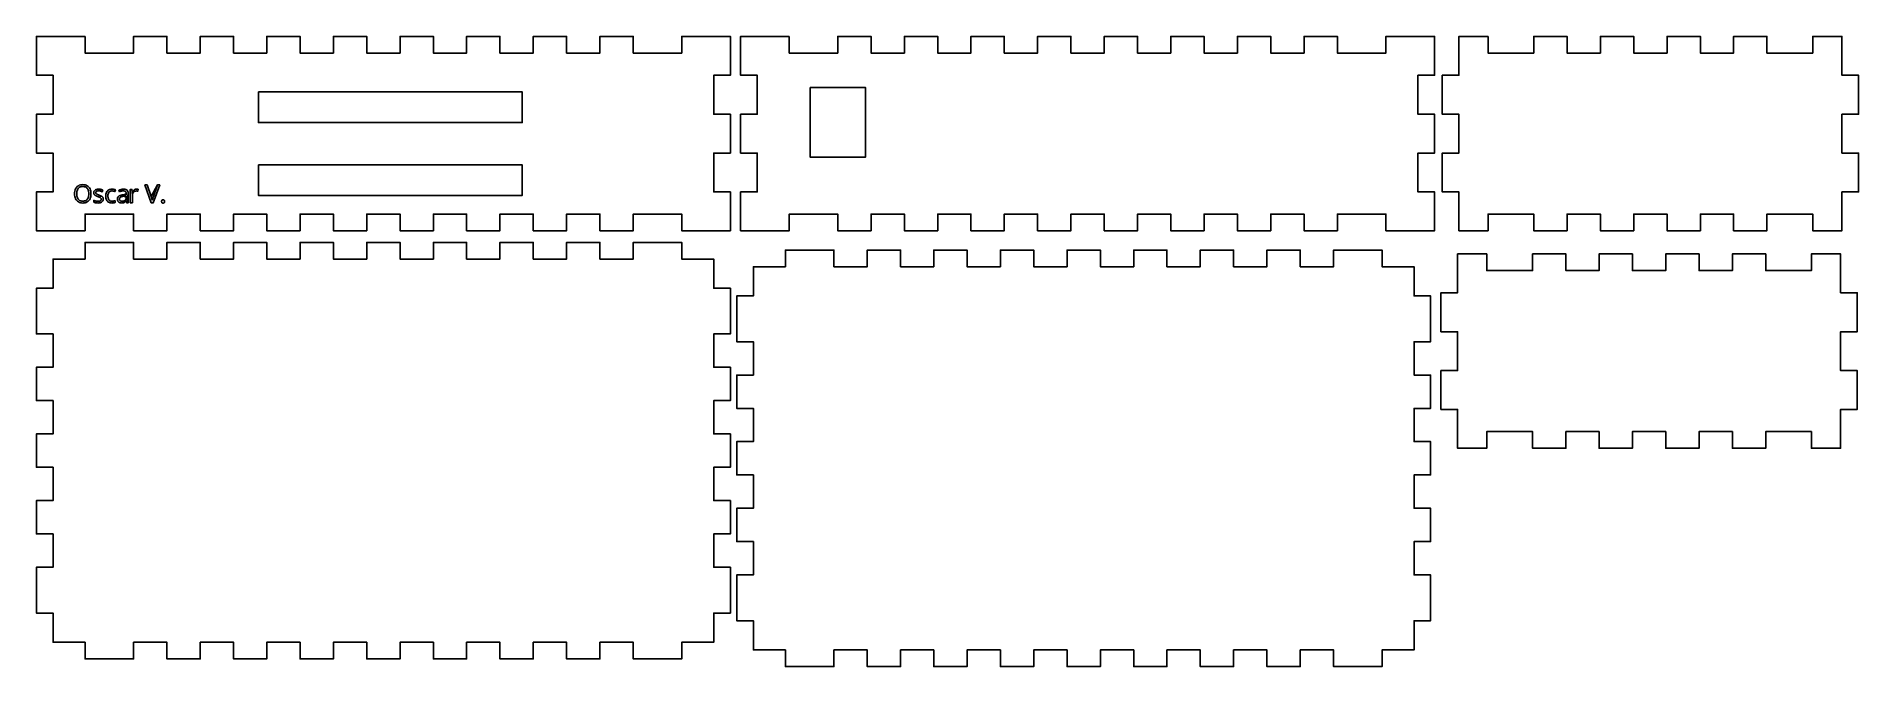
# Model space of a CAD drawing. Extents: x 3 to 660, y 2 to 229.
import ezdxf

# ---------------------------------------------------------------- set-up
doc = ezdxf.new("R2010")
doc.units = 0
doc.layers.get('0').update_dxf_attribs({"linetype": 'CONTINUOUS'})

msp = doc.modelspace()

# ---------------------------------------------------------------- linework, layer by layer
at = {"color": 7}
for points in [[(20.610561, 228.663893), (20.610561, 222.663888), (38.110575, 222.663888), (38.110575, 228.663893), (50.110585, 228.663893), (50.110585, 222.663888), (62.110595, 222.663888), (62.110595, 228.663893), (74.110605, 228.663893), (74.110605, 222.663888), (86.110615, 222.663888), (86.110615, 228.663893), (98.110625, 228.663893), (98.110625, 222.663888), (110.110635, 222.663888), (110.110635, 228.663893), (122.110644, 228.663893), (122.110644, 222.663888), (134.110654, 222.663888), (134.110654, 228.663893), (146.110664, 228.663893), (146.110664, 222.663888), (158.110674, 222.663888), (158.110674, 228.663893), (170.110684, 228.663893), (170.110684, 222.663888), (182.110694, 222.663888), (182.110694, 228.663893), (194.110704, 228.663893), (194.110704, 222.663888), (206.110714, 222.663888), (206.110714, 228.663893), (218.110723, 228.663893), (218.110723, 222.663888), (235.610736, 222.663888), (235.610736, 228.663893), (253.110752, 228.663893), (253.110752, 214.663882), (247.110747, 214.663882), (247.110747, 200.66387), (253.110752, 200.66387), (253.110752, 186.663859), (247.110747, 186.663859), (247.110747, 172.663847), (253.110752, 172.663847), (253.110752, 158.663836), (235.610736, 158.663836), (235.610736, 164.663841), (218.110723, 164.663841), (218.110723, 158.663836), (206.110714, 158.663836), (206.110714, 164.663841), (194.110704, 164.663841), (194.110704, 158.663836), (182.110694, 158.663836), (182.110694, 164.663841), (170.110684, 164.663841), (170.110684, 158.663836), (158.110674, 158.663836), (158.110674, 164.663841), (146.110664, 164.663841), (146.110664, 158.663836), (134.110654, 158.663836), (134.110654, 164.663841), (122.110644, 164.663841), (122.110644, 158.663836), (110.110635, 158.663836), (110.110635, 164.663841), (98.110625, 164.663841), (98.110625, 158.663836), (86.110615, 158.663836), (86.110615, 164.663841), (74.110605, 164.663841), (74.110605, 158.663836), (62.110595, 158.663836), (62.110595, 164.663841), (50.110585, 164.663841), (50.110585, 158.663836), (38.110575, 158.663836), (38.110575, 164.663841), (20.610561, 164.663841), (20.610561, 158.663836), (3.110547, 158.663836), (3.110547, 172.663847), (9.110552, 172.663847), (9.110552, 186.663859), (3.110547, 186.663859), (3.110547, 200.66387), (9.110552, 200.66387), (9.110552, 214.663882), (3.110547, 214.663882), (3.110547, 228.663893), (20.610561, 228.663893)], [(274.313005, 228.663893), (274.313005, 222.663888), (291.81302, 222.663888), (291.81302, 228.663893), (303.813029, 228.663893), (303.813029, 222.663888), (315.813039, 222.663888), (315.813039, 228.663893), (327.813049, 228.663893), (327.813049, 222.663888), (339.813059, 222.663888), (339.813059, 228.663893), (351.813069, 228.663893), (351.813069, 222.663888), (363.813079, 222.663888), (363.813079, 228.663893), (375.813089, 228.663893), (375.813089, 222.663888), (387.813098, 222.663888), (387.813098, 228.663893), (399.813108, 228.663893), (399.813108, 222.663888), (411.813118, 222.663888), (411.813118, 228.663893), (423.813128, 228.663893), (423.813128, 222.663888), (435.813138, 222.663888), (435.813138, 228.663893), (447.813148, 228.663893), (447.813148, 222.663888), (459.813158, 222.663888), (459.813158, 228.663893), (471.813168, 228.663893), (471.813168, 222.663888), (489.31318, 222.663888), (489.31318, 228.663893), (506.813196, 228.663893), (506.813196, 214.663882), (500.813191, 214.663882), (500.813191, 200.66387), (506.813196, 200.66387), (506.813196, 186.663859), (500.813191, 186.663859), (500.813191, 172.663847), (506.813196, 172.663847), (506.813196, 158.663836), (489.31318, 158.663836), (489.31318, 164.663841), (471.813168, 164.663841), (471.813168, 158.663836), (459.813158, 158.663836), (459.813158, 164.663841), (447.813148, 164.663841), (447.813148, 158.663836), (435.813138, 158.663836), (435.813138, 164.663841), (423.813128, 164.663841), (423.813128, 158.663836), (411.813118, 158.663836), (411.813118, 164.663841), (399.813108, 164.663841), (399.813108, 158.663836), (387.813098, 158.663836), (387.813098, 164.663841), (375.813089, 164.663841), (375.813089, 158.663836), (363.813079, 158.663836), (363.813079, 164.663841), (351.813069, 164.663841), (351.813069, 158.663836), (339.813059, 158.663836), (339.813059, 164.663841), (327.813049, 164.663841), (327.813049, 158.663836), (315.813039, 158.663836), (315.813039, 164.663841), (303.813029, 164.663841), (303.813029, 158.663836), (291.81302, 158.663836), (291.81302, 164.663841), (274.313005, 164.663841), (274.313005, 158.663836), (256.812991, 158.663836), (256.812991, 172.663847), (262.812996, 172.663847), (262.812996, 186.663859), (256.812991, 186.663859), (256.812991, 200.66387), (262.812996, 200.66387), (262.812996, 214.663882), (256.812991, 214.663882), (256.812991, 228.663893), (274.313005, 228.663893)], [(526.089884, 228.663893), (526.089884, 222.663888), (542.589898, 222.663888), (542.589898, 228.663893), (554.589908, 228.663893), (554.589908, 222.663888), (566.589918, 222.663888), (566.589918, 228.663893), (578.589927, 228.663893), (578.589927, 222.663888), (590.589937, 222.663888), (590.589937, 228.663893), (602.589947, 228.663893), (602.589947, 222.663888), (614.589957, 222.663888), (614.589957, 228.663893), (626.589967, 228.663893), (626.589967, 222.663888), (643.089979, 222.663888), (643.089979, 228.663893), (653.589989, 228.663893), (653.589989, 214.663882), (659.589994, 214.663882), (659.589994, 200.66387), (653.589989, 200.66387), (653.589989, 186.663859), (659.589994, 186.663859), (659.589994, 172.663847), (653.589989, 172.663847), (653.589989, 158.663836), (643.089979, 158.663836), (643.089979, 164.663841), (626.589967, 164.663841), (626.589967, 158.663836), (614.589957, 158.663836), (614.589957, 164.663841), (602.589947, 164.663841), (602.589947, 158.663836), (590.589937, 158.663836), (590.589937, 164.663841), (578.589927, 164.663841), (578.589927, 158.663836), (566.589918, 158.663836), (566.589918, 164.663841), (554.589908, 164.663841), (554.589908, 158.663836), (542.589898, 158.663836), (542.589898, 164.663841), (526.089884, 164.663841), (526.089884, 158.663836), (515.589876, 158.663836), (515.589876, 172.663847), (509.589871, 172.663847), (509.589871, 186.663859), (515.589876, 186.663859), (515.589876, 200.66387), (509.589871, 200.66387), (509.589871, 214.663882), (515.589876, 214.663882), (515.589876, 228.663893), (526.089884, 228.663893)], [(281.813011, 210.243879), (301.813028, 210.243879), (301.813028, 185.243858), (281.813011, 185.243858), (281.813011, 210.243879)], [(83.110615, 208.663876), (178.110691, 208.663876), (178.110691, 197.663867), (83.110615, 197.663867), (83.110615, 208.663876)], [(83.110615, 182.393854), (178.110691, 182.393854), (178.110691, 171.393845), (83.110615, 171.393845), (83.110615, 182.393854)], [(17.637417, 171.985904), (17.637417, 171.985904)], [(22.757052, 171.985904), (22.757052, 171.985904)], [(27.08567, 173.352609), (26.826392, 172.759346)], [(31.585665, 173.418518), (31.361544, 172.798888)], [(33.06224, 172.689029), (32.838118, 173.247135)], [(34.631084, 171.625552), (35.448468, 171.651919), (35.448468, 171.950747)], [(35.430894, 170.698305), (35.430894, 171.133364), (34.701401, 171.102602)], [(36.160387, 172.051822), (36.160387, 168.764709), (35.619859, 168.764709), (35.619859, 168.764709)], [(37.663319, 171.348696), (37.663319, 168.764709), (36.933826, 168.764709), (36.933826, 173.58112), (37.535877, 173.58112), (37.619373, 172.689029), (37.65453, 172.689029)], [(39.131094, 173.669011), (39.131094, 173.669011)], [(39.706778, 173.616276), (39.605703, 172.939518)], [(46.724852, 175.18952), (47.529047, 175.189525), (45.213127, 168.764713), (44.474845, 168.764713), (42.172108, 175.189525), (42.963124, 175.189525), (44.439688, 171.032294)], [(45.257077, 171.058656), (46.724852, 175.18952)], [(23.785364, 168.980045), (23.785364, 169.656804)], [(27.186744, 170.078675), (27.186744, 170.078675)], [(30.298075, 168.676818), (30.298075, 168.676818)], [(31.515357, 169.573303), (31.515357, 168.927307)], [(33.971904, 169.278869), (33.971904, 169.278869)], [(35.619859, 168.764709), (35.474835, 169.450256), (35.439679, 169.450256)], [(48.197021, 169.23053), (48.197021, 169.23053)], [(20.610561, 148.498814), (20.610561, 154.498819), (38.110575, 154.498819), (38.110575, 148.498814), (50.110585, 148.498814), (50.110585, 154.498819), (62.110595, 154.498819), (62.110595, 148.498814), (74.110605, 148.498814), (74.110605, 154.498819), (86.110615, 154.498819), (86.110615, 148.498814), (98.110625, 148.498814), (98.110625, 154.498819), (110.110635, 154.498819), (110.110635, 148.498814), (122.110644, 148.498814), (122.110644, 154.498819), (134.110654, 154.498819), (134.110654, 148.498814), (146.110664, 148.498814), (146.110664, 154.498819), (158.110674, 154.498819), (158.110674, 148.498814), (170.110684, 148.498814), (170.110684, 154.498819), (182.110694, 154.498819), (182.110694, 148.498814), (194.110704, 148.498814), (194.110704, 154.498819), (206.110714, 154.498819), (206.110714, 148.498814), (218.110723, 148.498814), (218.110723, 154.498819), (235.610736, 154.498819), (235.610736, 148.498814), (247.110747, 148.498814), (247.110747, 137.998805), (253.110752, 137.998805), (253.110752, 121.498792), (247.110747, 121.498792), (247.110747, 109.498782), (253.110752, 109.498782), (253.110752, 97.498772), (247.110747, 97.498772), (247.110747, 85.498762), (253.110752, 85.498762), (253.110752, 73.498752), (247.110747, 73.498752), (247.110747, 61.498742), (253.110752, 61.498742), (253.110752, 49.498732), (247.110747, 49.498732), (247.110747, 37.498722), (253.110752, 37.498722), (253.110752, 20.99871), (247.110747, 20.99871), (247.110747, 10.4987), (235.610736, 10.4987), (235.610736, 4.498695), (218.110723, 4.498695), (218.110723, 10.4987), (206.110714, 10.4987), (206.110714, 4.498695), (194.110704, 4.498695), (194.110704, 10.4987), (182.110694, 10.4987), (182.110694, 4.498695), (170.110684, 4.498695), (170.110684, 10.4987), (158.110674, 10.4987), (158.110674, 4.498695), (146.110664, 4.498695), (146.110664, 10.4987), (134.110654, 10.4987), (134.110654, 4.498695), (122.110644, 4.498695), (122.110644, 10.4987), (110.110635, 10.4987), (110.110635, 4.498695), (98.110625, 4.498695), (98.110625, 10.4987), (86.110615, 10.4987), (86.110615, 4.498695), (74.110605, 4.498695), (74.110605, 10.4987), (62.110595, 10.4987), (62.110595, 4.498695), (50.110585, 4.498695), (50.110585, 10.4987), (38.110575, 10.4987), (38.110575, 4.498695), (20.610561, 4.498695), (20.610561, 10.4987), (9.110552, 10.4987), (9.110552, 20.99871), (3.110547, 20.99871), (3.110547, 37.498722), (9.110552, 37.498722), (9.110552, 49.498732), (3.110547, 49.498732), (3.110547, 61.498742), (9.110552, 61.498742), (9.110552, 73.498752), (3.110547, 73.498752), (3.110547, 85.498762), (9.110552, 85.498762), (9.110552, 97.498772), (3.110547, 97.498772), (3.110547, 109.498782), (9.110552, 109.498782), (9.110552, 121.498792), (3.110547, 121.498792), (3.110547, 137.998805), (9.110552, 137.998805), (9.110552, 148.498814), (20.610561, 148.498814)], [(272.924667, 145.722134), (272.924667, 151.722139), (290.424681, 151.722139), (290.424681, 145.722134), (302.424691, 145.722134), (302.424691, 151.722139), (314.424701, 151.722139), (314.424701, 145.722134), (326.424711, 145.722134), (326.424711, 151.722139), (338.42472, 151.722139), (338.42472, 145.722134), (350.42473, 145.722134), (350.42473, 151.722139), (362.42474, 151.722139), (362.42474, 145.722134), (374.42475, 145.722134), (374.42475, 151.722139), (386.42476, 151.722139), (386.42476, 145.722134), (398.42477, 145.722134), (398.42477, 151.722139), (410.42478, 151.722139), (410.42478, 145.722134), (422.424789, 145.722134), (422.424789, 151.722139), (434.424799, 151.722139), (434.424799, 145.722134), (446.424809, 145.722134), (446.424809, 151.722139), (458.424819, 151.722139), (458.424819, 145.722134), (470.424829, 145.722134), (470.424829, 151.722139), (487.924842, 151.722139), (487.924842, 145.722134), (499.424853, 145.722134), (499.424853, 135.222125), (505.424858, 135.222125), (505.424858, 118.722112), (499.424853, 118.722112), (499.424853, 106.722102), (505.424858, 106.722102), (505.424858, 94.722092), (499.424853, 94.722092), (499.424853, 82.722082), (505.424858, 82.722082), (505.424858, 70.722072), (499.424853, 70.722072), (499.424853, 58.722062), (505.424858, 58.722062), (505.424858, 46.722052), (499.424853, 46.722052), (499.424853, 34.722042), (505.424858, 34.722042), (505.424858, 18.22203), (499.424853, 18.22203), (499.424853, 7.72202), (487.924842, 7.72202), (487.924842, 1.722015), (470.424829, 1.722015), (470.424829, 7.72202), (458.424819, 7.72202), (458.424819, 1.722015), (446.424809, 1.722015), (446.424809, 7.72202), (434.424799, 7.72202), (434.424799, 1.722015), (422.424789, 1.722015), (422.424789, 7.72202), (410.42478, 7.72202), (410.42478, 1.722015), (398.42477, 1.722015), (398.42477, 7.72202), (386.42476, 7.72202), (386.42476, 1.722015), (374.42475, 1.722015), (374.42475, 7.72202), (362.42474, 7.72202), (362.42474, 1.722015), (350.42473, 1.722015), (350.42473, 7.72202), (338.42472, 7.72202), (338.42472, 1.722015), (326.424711, 1.722015), (326.424711, 7.72202), (314.424701, 7.72202), (314.424701, 1.722015), (302.424691, 1.722015), (302.424691, 7.72202), (290.424681, 7.72202), (290.424681, 1.722015), (272.924667, 1.722015), (272.924667, 7.72202), (261.424657, 7.72202), (261.424657, 18.22203), (255.424652, 18.22203), (255.424652, 34.722042), (261.424657, 34.722042), (261.424657, 46.722052), (255.424652, 46.722052), (255.424652, 58.722062), (261.424657, 58.722062), (261.424657, 70.722072), (255.424652, 70.722072), (255.424652, 82.722082), (261.424657, 82.722082), (261.424657, 94.722092), (255.424652, 94.722092), (255.424652, 106.722102), (261.424657, 106.722102), (261.424657, 118.722112), (255.424652, 118.722112), (255.424652, 135.222125), (261.424657, 135.222125), (261.424657, 145.722134), (272.924667, 145.722134)], [(525.627096, 150.3338), (525.627096, 144.333795), (542.12711, 144.333795), (542.12711, 150.3338), (554.12712, 150.3338), (554.12712, 144.333795), (566.12713, 144.333795), (566.12713, 150.3338), (578.127139, 150.3338), (578.127139, 144.333795), (590.127149, 144.333795), (590.127149, 150.3338), (602.127159, 150.3338), (602.127159, 144.333795), (614.127169, 144.333795), (614.127169, 150.3338), (626.127179, 150.3338), (626.127179, 144.333795), (642.627191, 144.333795), (642.627191, 150.3338), (653.127201, 150.3338), (653.127201, 136.333789), (659.127206, 136.333789), (659.127206, 122.333777), (653.127201, 122.333777), (653.127201, 108.333766), (659.127206, 108.333766), (659.127206, 94.333754), (653.127201, 94.333754), (653.127201, 80.333742), (642.627191, 80.333742), (642.627191, 86.333747), (626.127179, 86.333747), (626.127179, 80.333742), (614.127169, 80.333742), (614.127169, 86.333747), (602.127159, 86.333747), (602.127159, 80.333742), (590.127149, 80.333742), (590.127149, 86.333747), (578.127139, 86.333747), (578.127139, 80.333742), (566.12713, 80.333742), (566.12713, 86.333747), (554.12712, 86.333747), (554.12712, 80.333742), (542.12711, 80.333742), (542.12711, 86.333747), (525.627096, 86.333747), (525.627096, 80.333742), (515.127088, 80.333742), (515.127088, 94.333754), (509.127083, 94.333754), (509.127083, 108.333766), (515.127088, 108.333766), (515.127088, 122.333777), (509.127083, 122.333777), (509.127083, 136.333789), (515.127088, 136.333789), (515.127088, 150.3338), (525.627096, 150.3338)]]:
    msp.add_lwpolyline(points, close=True, dxfattribs=at)
for points, knots in [([(22.757052, 171.985904), (22.742901, 171.665497), (22.716216, 171.061312), (22.451828, 170.224139), (22.01255, 169.541108), (21.406636, 169.030531), (20.647556, 168.730419), (19.80296, 168.648954), (18.95711, 168.728959), (18.190238, 169.021195), (17.581237, 169.524713), (17.143987, 170.208728), (16.891689, 171.054523), (16.822219, 171.992085), (16.891798, 172.927941), (17.145369, 173.768005), (17.584132, 174.447788), (18.194872, 174.94841), (18.963706, 175.23873), (19.809946, 175.318315), (20.653655, 175.237316), (21.410283, 174.938689), (22.014892, 174.430637), (22.453218, 173.74899), (22.716457, 172.911683), (22.742974, 172.306945), (22.757052, 171.985904)], [0, 0, 0, 0, 0.959004, 1.808374, 2.599691, 3.365287, 4.145849, 5.009599, 5.889169, 6.674617, 7.433634, 8.218806, 9.074966, 10.054065, 11.025405, 11.876199, 12.65877, 13.41756, 14.204514, 15.086702, 15.947727, 16.725702, 17.488423, 18.277436, 19.126582, 20.08751, 20.08751, 20.08751, 20.08751]), ([(17.637417, 171.985904), (17.647148, 171.717975), (17.66519, 171.22118), (17.848071, 170.540568), (18.16016, 169.995756), (18.606994, 169.600271), (19.17498, 169.37157), (19.809541, 169.310552), (20.443669, 169.371086), (21.011834, 169.598172), (21.454635, 169.993903), (21.760902, 170.53925), (21.935151, 171.219895), (21.982672, 171.983364), (21.935259, 172.745148), (21.761373, 173.420495), (21.456444, 173.962555), (21.015779, 174.356878), (20.449886, 174.583304), (19.815792, 174.643603), (19.179682, 174.582744), (18.608454, 174.354561), (18.160765, 173.959027), (17.848848, 173.41683), (17.665313, 172.742286), (17.647179, 172.250597), (17.637417, 171.985904)], [0, 0, 0, 0, 0.802433, 1.487873, 2.092479, 2.660242, 3.243645, 3.8981, 4.556163, 5.138608, 5.701721, 6.302599, 6.987759, 7.792289, 8.589253, 9.269278, 9.867223, 10.428246, 11.00838, 11.663746, 12.323051, 12.909158, 13.477656, 14.080582, 14.760377, 15.55307, 15.55307, 15.55307, 15.55307]), ([(25.2883, 170.97077), (25.152709, 171.022651), (24.908023, 171.116275), (24.587847, 171.260321), (24.343578, 171.394049), (24.160748, 171.530761), (24.017646, 171.672901), (23.905659, 171.828419), (23.826823, 172.00152), (23.781292, 172.193926), (23.763552, 172.451704), (23.803006, 172.763535), (23.972492, 173.092057), (24.251544, 173.35043), (24.619, 173.539054), (25.067943, 173.64874), (25.564455, 173.680422), (26.081721, 173.645042), (26.594646, 173.54129), (26.920813, 173.415957), (27.08567, 173.352609)], [0, 0, 0, 0, 0.435455, 0.785815, 1.052691, 1.269049, 1.468442, 1.655614, 1.840795, 2.035312, 2.245349, 2.614199, 2.962737, 3.331055, 3.736766, 4.18923, 4.707705, 5.223553, 5.741246, 6.270325, 6.270325, 6.270325, 6.270325]), ([(23.785364, 169.656804), (23.863838, 169.619244), (24.021993, 169.543545), (24.271555, 169.452254), (24.528646, 169.377019), (24.788274, 169.320949), (25.044735, 169.28655), (25.331255, 169.274151), (25.631932, 169.289384), (25.93002, 169.346902), (26.171962, 169.445525), (26.355742, 169.591648), (26.464373, 169.791325), (26.493028, 170.000556), (26.466663, 170.198419), (26.3795, 170.366351), (26.22963, 170.518255), (25.999364, 170.660078), (25.679872, 170.815373), (25.42921, 170.914849), (25.2883, 170.97077)], [0, 0, 0, 0, 0.260873, 0.52576, 0.796091, 1.064004, 1.321831, 1.571352, 1.9235, 2.222711, 2.47805, 2.700772, 2.912555, 3.14289, 3.323404, 3.503231, 3.699747, 3.956311, 4.310393, 4.765003, 4.765003, 4.765003, 4.765003]), ([(26.826392, 172.759346), (26.671555, 172.818502), (26.376732, 172.931139), (25.93493, 173.033014), (25.542894, 173.066112), (25.211464, 173.048742), (24.945738, 172.998536), (24.734799, 172.909551), (24.579441, 172.785308), (24.483907, 172.626136), (24.461036, 172.465856), (24.473129, 172.32688), (24.505983, 172.214148), (24.563482, 172.113025), (24.646738, 172.021891), (24.754779, 171.935696), (24.898793, 171.846338), (25.102598, 171.749799), (25.38458, 171.632375), (25.603756, 171.549431), (25.727758, 171.502505)], [0, 0, 0, 0, 0.496821, 0.945994, 1.355058, 1.672956, 1.939271, 2.16247, 2.35315, 2.526498, 2.705666, 2.828716, 2.943416, 3.055038, 3.174539, 3.311464, 3.468549, 3.681896, 3.987151, 4.384868, 4.384868, 4.384868, 4.384868]), ([(25.727758, 171.502505), (25.8992, 171.436651), (26.207404, 171.318265), (26.599563, 171.112289), (26.884307, 170.897552), (27.063872, 170.651259), (27.169732, 170.376271), (27.180948, 170.180063), (27.186744, 170.078675)], [0, 0, 0, 0, 0.55053, 0.989693, 1.326101, 1.609669, 1.893158, 2.196279, 2.196279, 2.196279, 2.196279]), ([(30.298075, 168.676818), (30.081047, 168.688502), (29.669688, 168.710647), (29.102999, 168.933993), (28.651562, 169.305633), (28.326327, 169.813818), (28.138717, 170.442659), (28.087133, 171.148443), (28.139315, 171.859334), (28.32941, 172.503896), (28.659394, 173.024708), (29.120277, 173.4075), (29.700935, 173.629494), (30.201489, 173.676652), (30.578411, 173.663476), (30.810477, 173.638438), (31.036727, 173.597559), (31.24626, 173.546139), (31.42963, 173.490083), (31.536588, 173.441027), (31.585665, 173.418518)], [0, 0, 0, 0, 0.648734, 1.229625, 1.792642, 2.375881, 3.012443, 3.741067, 4.488501, 5.140615, 5.736545, 6.311402, 6.906435, 7.57331, 7.804906, 8.037689, 8.272828, 8.494049, 8.684906, 8.846732, 8.846732, 8.846732, 8.846732]), ([(31.361544, 172.798888), (31.306433, 172.819811), (31.194049, 172.862477), (31.017715, 172.9152), (30.836071, 172.960511), (30.656961, 172.99566), (30.48794, 173.017764), (30.101152, 173.035332), (29.46703, 172.915682), (28.90868, 172.131658), (28.843353, 171.317754), (28.880983, 170.629029), (28.996579, 170.162346), (29.195731, 169.784559), (29.484648, 169.504491), (29.860175, 169.341784), (30.271715, 169.301672), (30.691215, 169.335087), (31.107226, 169.420574), (31.377026, 169.521537), (31.515357, 169.573303)], [0, 0, 0, 0, 0.176797, 0.360531, 0.551729, 0.738224, 0.908013, 1.061983, 1.903527, 2.696483, 3.749232, 4.29658, 4.766113, 5.17946, 5.56196, 5.949484, 6.383124, 6.788933, 7.20953, 7.652085, 7.652085, 7.652085, 7.652085]), ([(35.439679, 169.450256), (35.362145, 169.358176), (35.21694, 169.185729), (34.97572, 168.977015), (34.726276, 168.828545), (34.454705, 168.738695), (34.1535, 168.6869), (33.791378, 168.668974), (33.397788, 168.698563), (33.009828, 168.820873), (32.693498, 169.030237), (32.457914, 169.321106), (32.323077, 169.689126), (32.263819, 170.238579), (32.473186, 171.012758), (33.44745, 171.548768), (34.19414, 171.597206), (34.631084, 171.625552)], [0, 0, 0, 0, 0.360711, 0.675542, 0.952237, 1.225707, 1.528558, 1.866674, 2.311685, 2.705663, 3.073548, 3.433863, 3.809268, 4.231126, 5.089576, 6.019568, 7.331472, 7.331472, 7.331472, 7.331472]), ([(32.838118, 173.247135), (32.919072, 173.288478), (33.082891, 173.372139), (33.344565, 173.471975), (33.617893, 173.554212), (33.899204, 173.615157), (34.183698, 173.652156), (34.549102, 173.667145), (34.968594, 173.638813), (35.409394, 173.516553), (35.760348, 173.297482), (36.003318, 172.967241), (36.140288, 172.538964), (36.153312, 172.223313), (36.160387, 172.051822)], [0, 0, 0, 0, 0.272533, 0.551497, 0.838752, 1.128218, 1.414022, 1.698221, 2.224597, 2.668808, 3.058246, 3.441597, 3.873096, 4.386405, 4.386405, 4.386405, 4.386405]), ([(34.701401, 171.102602), (34.525523, 171.092637), (34.207124, 171.074596), (33.782502, 170.988859), (33.453703, 170.856739), (33.219468, 170.656494), (33.084983, 170.389478), (33.052775, 170.109408), (33.076341, 169.851931), (33.156751, 169.640618), (33.296349, 169.475196), (33.484609, 169.358987), (33.715525, 169.289505), (33.882759, 169.282568), (33.971904, 169.278869)], [0, 0, 0, 0, 0.527936, 0.955742, 1.29473, 1.580097, 1.85952, 2.16985, 2.413981, 2.629962, 2.837053, 3.051281, 3.285038, 3.551894, 3.551894, 3.551894, 3.551894]), ([(35.448468, 171.950747), (35.4443, 172.066313), (35.43663, 172.278949), (35.35691, 172.567772), (35.218, 172.796882), (35.007371, 172.955956), (34.734619, 173.043123), (34.392725, 173.06931), (33.987058, 173.026018), (33.527969, 172.899472), (33.223567, 172.761926), (33.06224, 172.689029)], [0, 0, 0, 0, 0.346034, 0.636688, 0.889248, 1.13541, 1.410585, 1.736921, 2.157868, 2.628344, 3.158843, 3.158843, 3.158843, 3.158843]), ([(33.971904, 169.278869), (34.113524, 169.28567), (34.38143, 169.298535), (34.752306, 169.426396), (35.054086, 169.638478), (35.276777, 169.930526), (35.410488, 170.294875), (35.423837, 170.558776), (35.430894, 170.698305)], [0, 0, 0, 0, 0.42367, 0.801469, 1.159495, 1.514933, 1.886889, 2.304172, 2.304172, 2.304172, 2.304172]), ([(37.65453, 172.689029), (37.715285, 172.787608), (37.832746, 172.978194), (38.051427, 173.222657), (38.29193, 173.419652), (38.554764, 173.563473), (38.837445, 173.653294), (39.032629, 173.663741), (39.131094, 173.669011)], [0, 0, 0, 0, 0.346828, 0.670535, 0.978845, 1.275127, 1.564726, 1.859548, 1.859548, 1.859548, 1.859548]), ([(39.605703, 172.939518), (39.542057, 172.952599), (39.420554, 172.977571), (39.244258, 172.99963), (39.007153, 173.012169), (38.703601, 172.97241), (38.355969, 172.804773), (38.062733, 172.536935), (37.831515, 172.195472), (37.686806, 171.787876), (37.67133, 171.498491), (37.663319, 171.348696)], [0, 0, 0, 0, 0.194877, 0.372027, 0.532351, 0.906933, 1.27583, 1.67198, 2.08476, 2.502412, 2.950594, 2.950594, 2.950594, 2.950594]), ([(39.131094, 173.669011), (39.199968, 173.667899), (39.333073, 173.665751), (39.525634, 173.648966), (39.647824, 173.626915), (39.706778, 173.616276)], [0, 0, 0, 0, 0.206627, 0.399324, 0.578976, 0.578976, 0.578976, 0.578976]), ([(44.439688, 171.032294), (44.49368, 170.874992), (44.599999, 170.565236), (44.735477, 170.100506), (44.808189, 169.79141), (44.84399, 169.639221)], [0, 0, 0, 0, 0.498895, 0.982414, 1.451388, 1.451388, 1.451388, 1.451388]), ([(44.84399, 169.639221), (44.88137, 169.797606), (44.956485, 170.115873), (45.094536, 170.589529), (45.202696, 170.901703), (45.257077, 171.058656)], [0, 0, 0, 0, 0.488156, 0.980931, 1.479208, 1.479208, 1.479208, 1.479208]), ([(27.186744, 170.078675), (27.17748, 169.938642), (27.159704, 169.669926), (26.980254, 169.302639), (26.687568, 169.017586), (26.295793, 168.815334), (25.815192, 168.697777), (25.268221, 168.665838), (24.715439, 168.696595), (24.205245, 168.784661), (23.918225, 168.918221), (23.785364, 168.980045)], [0, 0, 0, 0, 0.417787, 0.801712, 1.194628, 1.624317, 2.108578, 2.66864, 3.261395, 3.769593, 4.207581, 4.207581, 4.207581, 4.207581]), ([(31.515357, 168.927307), (31.400118, 168.876635), (31.158161, 168.770244), (30.744227, 168.691469), (30.452124, 168.681877), (30.298075, 168.676818)], [0, 0, 0, 0, 0.37674, 0.791003, 1.253266, 1.253266, 1.253266, 1.253266]), ([(48.197021, 169.23053), (48.199373, 169.290989), (48.203741, 169.403295), (48.248101, 169.557234), (48.323993, 169.679901), (48.431195, 169.76816), (48.565789, 169.819205), (48.716718, 169.83297), (48.868967, 169.819038), (49.007576, 169.76802), (49.119834, 169.680542), (49.201557, 169.558226), (49.247857, 169.40367), (49.260579, 169.232072), (49.247648, 169.061039), (49.200077, 168.908754), (49.117321, 168.787192), (49.005213, 168.698745), (48.867406, 168.646757), (48.720436, 168.632497), (48.576554, 168.646054), (48.44849, 168.693601), (48.337299, 168.771928), (48.251767, 168.890276), (48.204137, 169.049234), (48.199535, 169.166481), (48.197021, 169.23053)], [0, 0, 0, 0, 0.181033, 0.33628, 0.474916, 0.607424, 0.745202, 0.900174, 1.058544, 1.20042, 1.33712, 1.478441, 1.634558, 1.815675, 1.992192, 2.146445, 2.288655, 2.426683, 2.568137, 2.724349, 2.866055, 2.998156, 3.129673, 3.268406, 3.427761, 3.619622, 3.619622, 3.619622, 3.619622])]:
    msp.add_open_spline(points, degree=3, knots=knots, dxfattribs=at)

doc.saveas('drawing.dxf')
